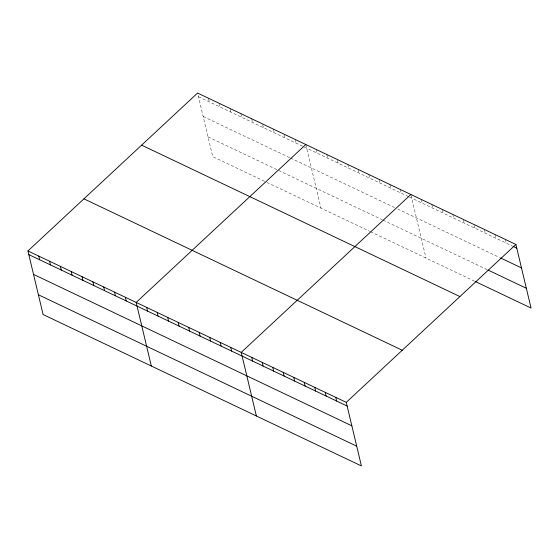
<?xml version="1.0" encoding="UTF-8"?>
<svg xmlns="http://www.w3.org/2000/svg" width="559" height="559" viewBox="0 0 559 559"><rect width="100%" height="100%" fill="white"/><g stroke="black" fill="none" stroke-linecap="round" stroke-linejoin="round"><path stroke-width="0.42" stroke-dasharray="2.79 2.1" d="M198.459 96.728L303.6 146.731M304.369 147.101L408.734 196.74M409.481 197.096L512.275 245.995M203.176 116.496L289.751 157.68M290.526 158.05L394.682 207.592M397.687 209.017L499.725 257.559M208.025 136.871L382.279 219.757M383.027 220.113L487.322 269.717M264.533 181.277L212.734 156.639L197.586 93.046M266.846 182.381L369.73 231.321M370.484 231.678L474.78 281.282M505.392 239.462L506.272 243.137M494.89 234.466L495.77 238.141M484.387 229.469L485.261 233.145M474.06 225.207L474.759 228.149M463.376 219.477L464.256 223.153M452.874 214.481L453.747 218.157M442.372 209.478L443.245 213.161M431.862 204.482L432.743 208.165M421.36 199.486L422.234 203.169M411.033 195.231L426.007 258.083M400.349 189.494L401.229 193.176M389.847 184.498L390.727 188.18M379.344 179.502L380.218 183.177M368.835 174.506L369.716 178.181M358.333 169.51L359.213 173.185M347.831 164.514L348.704 168.189M337.503 160.251L338.202 163.193M326.819 154.522L327.7 158.197M316.317 149.526L317.191 153.201M305.815 144.529L320.964 208.123M294.991 139.38L295.865 143.055M284.168 134.23L285.041 137.905M273.344 129.08L274.217 132.762M262.695 124.671L263.401 127.613M251.697 118.787L252.577 122.463M240.873 113.638L241.754 117.32M230.231 109.229L230.93 112.17M219.233 103.345L220.106 107.021M208.409 98.195L209.283 101.871"/><path stroke-width="0.84" d="M27.95 250.949L346.266 402.361L361.414 465.954L43.099 314.542L27.95 250.949L197.586 93.046L515.901 244.458L531.05 308.051L475.527 281.638M305.815 144.529L136.179 302.426L151.328 366.019M410.858 194.49L241.222 352.394L256.371 415.987M346.266 402.361L515.901 244.458M513.022 246.351L516.775 248.133M500.48 257.916L521.484 267.908M488.077 270.081L526.34 288.276M141.609 145.151L459.917 296.563M83.927 198.843L402.242 350.248M28.823 254.624L347.139 406.037M33.54 274.399L351.849 425.811M38.389 294.768L356.705 446.18M335.763 397.365L336.637 401.041M325.254 392.369L326.135 396.045M314.752 387.373L315.625 391.048M304.25 382.37L305.123 386.052M293.741 377.374L294.621 381.056M283.238 372.378L284.112 376.06M272.736 367.382L273.61 371.064M262.227 362.386L263.107 366.068M251.725 357.39L252.598 361.072M230.713 347.398L231.594 351.073M220.211 342.401L221.091 346.077M209.709 337.405L210.582 341.081M199.2 332.409L200.08 336.085M188.697 327.413L189.578 331.089M178.195 322.417L179.069 326.093M167.693 317.421L168.566 321.097M157.184 312.418L158.064 316.101M146.682 307.422L147.555 311.104M125.356 297.283L126.229 300.959M114.532 292.133L115.406 295.809M103.708 286.984L104.582 290.666M92.885 281.834L93.765 285.516M82.061 276.691L82.942 280.366M71.238 271.541L72.118 275.217M60.421 266.391L61.294 270.074M49.597 261.242L50.471 264.924M38.774 256.099L39.647 259.774"/></g></svg>
